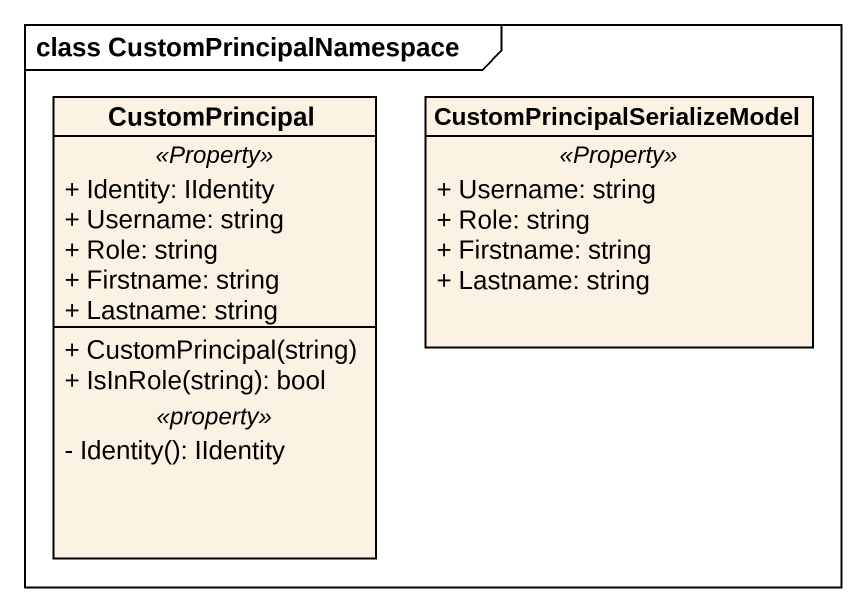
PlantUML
@startuml
mainframe class CustomPrincipalNamespace
hide circle
hide empty members
skinparam classAttributeIconSize 0
class CustomPrincipal {
  .. <<Property>> ..
  + Identity: IIdentity
  + Username: string
  + Role: string
  + Firstname: string
  + Lastname: string
  --
  + CustomPrincipal(string)
  + IsInRole(string): bool
  .. <<property>> ..
  - Identity(): IIdentity
}
class "CustomPrincipalSerializeModel" as CustomPrincipalSerializeMode {
  .. <<Property>> ..
  + Username: string
  + Role: string
  + Firstname: string
  + Lastname: string
}
@enduml
